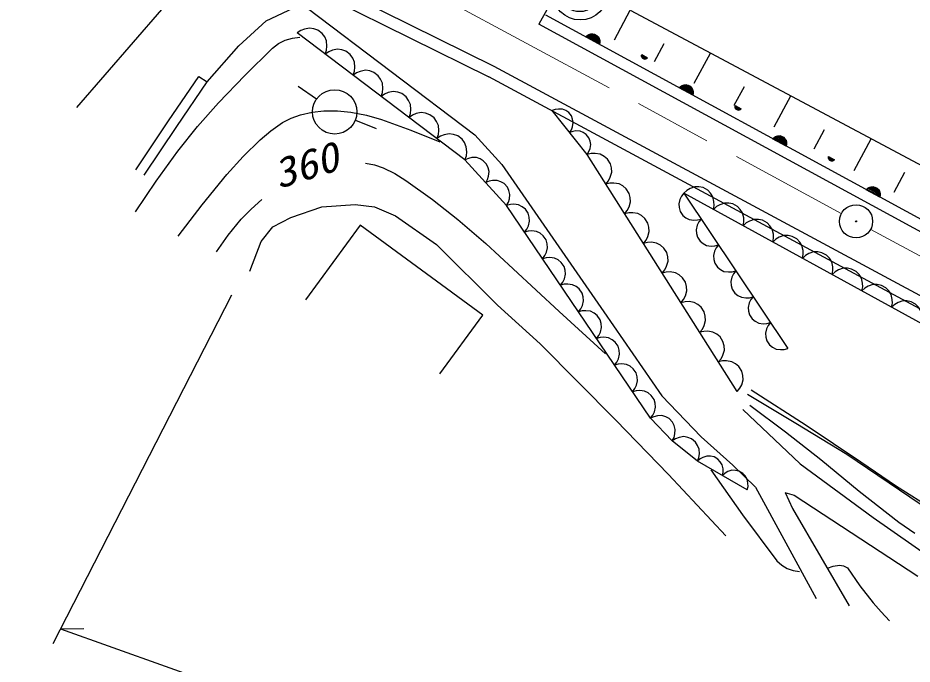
# Model space of a CAD drawing. Units: millimetres, scale not verified. Extents: x 40000 to 680000, y 20000 to 380000.
# Drawn here: x 313484 to 353640, y 242698 to 271719 of the extents above; entities that cross this region are included whole.
import ezdxf
from ezdxf.enums import TextEntityAlignment as Align

# ---------------------------------------------------------------- set-up
doc = ezdxf.new("R2010")
doc.units = ezdxf.units.MM
doc.header["$LTSCALE"] = 1000
doc.linetypes.add('CHAIN', pattern=[18.5, 12, -1.5, 3.5, -1.5])
doc.layers.add('M-BGD', color=7, linetype='Continuous', lineweight=25)
doc.layers.add('M-BMK', color=2, linetype='CHAIN', lineweight=13)
doc.styles.add('ＭＳ ゴシック', font='')
doc.styles.get('ＭＳ ゴシック').set_extended_font_data('MS Gothic')

# ---------------------------------------------------------------- blocks, each defined once
blk = doc.blocks.new('BUHIN1')
at = {"color": 7, "linetype": 'Continuous', "lineweight": 25}
for radius in [746, 22.5]:
    blk.add_circle((0, 0), radius, dxfattribs=at)
blk = doc.blocks.new('BUHIN4')
at = {"color": 7, "linetype": 'Continuous', "lineweight": 25}
blk.add_lwpolyline([(-834, -324), (-835, -426), (-796, -522), (-718, -630), (-576, -762), (-428, -841), (-263, -867), (-110, -822), (-7, -721), (52, -648), (101, -523), (84, -413), (-144, 340), (-122, 474), (-52, 622), (60, 723), (173, 780), (314, 802), (494, 711), (704, 514), (782, 415), (830, 293), (839, 156), (805, -9)], dxfattribs=at)
blk.add_circle((0, 0), 1244, dxfattribs=at)
blk = doc.blocks.new('BUHIN49')
at = {"color": 7, "linetype": 'Continuous', "lineweight": 25}
for p, q in [((-290, 41), (-208, -207)), ((-141, -270), (-274, 132)), ((-246, 188), (-87, -296)), ((-34, -315), (-215, 231)), ((-182, 272), (16, -327)), ((63, -329), (-146, 302))]:
    blk.add_line(p, q, dxfattribs=at)
blk.add_lwpolyline([(110, -332), (25, -331), (-53, -314), (-147, -274), (-211, -214), (-262, -144), (-296, -41), (-297, 46), (-281, 132), (-230, 221), (-178, 282), (-110, 332)], close=True, dxfattribs=at)
blk = doc.blocks.new('BUHIN52')
at = {"color": 7, "linetype": 'Continuous', "lineweight": 25}
for p, q in [((-27, 141), (63, -129)), ((78, -116), (-7, 140)), ((15, 135), (92, -99)), ((106, -80), (37, 127)), ((61, 116), (117, -57)), ((124, -17), (89, 89))]:
    blk.add_line(p, q, dxfattribs=at)
blk.add_lwpolyline([(-47, 142), (-11, 142), (23, 135), (63, 117), (91, 92), (112, 62), (127, 17), (127, -20), (121, -57), (98, -95), (76, -121), (47, -142)], close=True, dxfattribs=at)
blk = doc.blocks.new('BUHIN83')
at = {"color": 7, "linetype": 'Continuous', "lineweight": 25}
blk.add_circle((0, 0), 995, dxfattribs=at)
blk = doc.blocks.new('BUHIN257')
at = {"color": 7, "linetype": 'Continuous', "lineweight": 25}
blk.add_lwpolyline([(50, 627), (-98, 592), (-226, 526), (-374, 415), (-460, 283), (-519, 139), (-535, -55), (-500, -206), (-435, -350), (-307, -484), (-190, -566), (-50, -627)], dxfattribs=at)
blk = doc.blocks.new('BUHIN258')
at = {"color": 7, "linetype": 'Continuous', "lineweight": 25}
blk.add_lwpolyline([(147, 774), (-42, 750), (-210, 685), (-409, 567), (-535, 414), (-627, 244), (-673, 4), (-649, -189), (-589, -377), (-447, -560), (-313, -678), (-147, -774)], dxfattribs=at)
blk = doc.blocks.new('BUHIN259')
at = {"color": 7, "linetype": 'Continuous', "lineweight": 25}
blk.add_lwpolyline([(-113, -691), (54, -665), (203, -604), (377, -494), (484, -356), (563, -202), (598, 12), (572, 183), (514, 348), (384, 508), (263, 609), (113, 691)], dxfattribs=at)
blk = doc.blocks.new('BUHIN260')
at = {"color": 7, "linetype": 'Continuous', "lineweight": 25}
blk.add_lwpolyline([(-237, 723), (-385, 614), (-498, 481), (-611, 288), (-645, 101), (-644, -87), (-571, -311), (-461, -463), (-322, -594), (-117, -683), (51, -720), (237, -723)], dxfattribs=at)
blk = doc.blocks.new('BUHIN264')
at = {"color": 7, "linetype": 'Continuous', "lineweight": 25}
blk.add_lwpolyline([(-134, 776), (-302, 687), (-438, 567), (-582, 387), (-646, 200), (-672, 8), (-631, -233), (-541, -405), (-419, -560), (-222, -681), (-55, -744), (134, -776)], dxfattribs=at)
blk = doc.blocks.new('BUHIN265')
at = {"color": 7, "linetype": 'Continuous', "lineweight": 25}
blk.add_lwpolyline([(10, 694), (-151, 644), (-287, 562), (-442, 429), (-527, 278), (-581, 116), (-584, -99), (-534, -263), (-453, -417), (-303, -554), (-168, -636), (-10, -694)], dxfattribs=at)
blk = doc.blocks.new('BUHIN266')
at = {"color": 7, "linetype": 'Continuous', "lineweight": 25}
blk.add_lwpolyline([(113, 712), (-59, 685), (-211, 621), (-390, 507), (-501, 364), (-581, 205), (-616, -15), (-589, -191), (-528, -361), (-394, -525), (-268, -629), (-113, -712)], dxfattribs=at)
blk = doc.blocks.new('BUHIN269')
at = {"color": 7, "linetype": 'Continuous', "lineweight": 25}
blk.add_lwpolyline([(-188, 617), (-316, 527), (-414, 416), (-513, 255), (-545, 96), (-547, -63), (-489, -254), (-398, -385), (-283, -498), (-111, -577), (31, -611), (188, -617)], dxfattribs=at)

msp = doc.modelspace()

# ---------------------------------------------------------------- linework, layer by layer
at = {"layer": 'M-BGD'}
for p, q in [((334866, 269532), (327825, 273022)), ((324626, 271587), (326126, 272287)), ((327594, 272556), (334627, 269070)), ((319940, 272091), (316123, 267697)), ((326487, 272149), (334003, 266466)), ((337235, 272079), (336884, 271444)), ((340269, 270738), (340980, 272060)), ((340980, 272060), (369738, 256718)), ((323405, 270458), (324626, 271587)), ((358173, 260405), (337193, 271846)), ((357941, 259962), (336884, 271444)), ((333559, 265345), (326025, 271042)), ((321981, 268840), (323405, 270458)), ((342064, 269759), (342502, 270573)), ((343859, 268780), (344588, 270136)), ((363985, 253864), (334866, 269532)), ((320250, 267099), (321609, 269093)), ((321609, 269093), (321981, 268840)), ((363758, 253396), (334627, 269070)), ((320621, 266845), (321981, 268840)), ((326888, 268065), (326066, 268635)), ((345654, 267801), (346107, 268643)), ((347449, 266823), (348195, 268211)), ((339043, 265585), (337474, 267554)), ((318778, 264899), (320250, 267099)), ((328639, 267126), (329568, 266757)), ((319152, 264649), (320621, 266845)), ((349244, 265844), (349712, 266714)), ((334003, 266466), (335217, 265137)), ((351039, 264865), (351803, 266286)), ((345786, 254937), (339043, 265585)), ((335428, 263293), (333559, 265345)), ((335217, 265137), (339789, 258523)), ((352833, 263886), (353317, 264785)), ((343382, 263849), (348055, 256873)), ((364725, 252133), (343382, 263849)), ((325743, 262756), (327136, 263229)), ((327136, 263229), (328634, 263335)), ((328634, 263335), (329502, 263229)), ((329502, 263229), (330448, 262835)), ((341890, 253738), (335428, 263293)), ((324928, 262336), (325743, 262756)), ((330448, 262835), (332288, 261547)), ((324402, 261678), (324928, 262336)), ((328857, 262410), (326394, 259052)), ((334367, 258370), (328857, 262410)), ((323903, 260338), (324402, 261678)), ((332288, 261547), (335022, 258813)), ((323077, 259273), (315056, 243616)), ((335022, 258813), (336941, 257078)), ((332429, 255728), (334367, 258370)), ((339789, 258523), (342403, 254752)), ((336941, 257078), (340332, 253661)), ((342403, 254752), (344160, 252909)), ((346254, 254817), (348412, 253522)), ((346031, 254129), (348612, 251688)), ((340332, 253661), (342698, 251216)), ((342870, 252727), (341890, 253738)), ((348412, 253522), (350713, 252132)), ((344003, 251808), (342870, 252727)), ((344160, 252909), (345589, 251637)), ((346239, 250522), (344003, 251808)), ((350713, 252132), (353997, 249903)), ((345589, 251637), (346603, 250652)), ((348612, 251688), (351890, 249281)), ((342698, 251216), (345274, 248456)), ((346603, 250652), (349331, 245652)), ((347931, 250409), (348346, 250280)), ((347944, 250404), (348270, 249687)), ((348346, 250280), (353903, 246652)), ((348270, 249687), (350813, 245319)), ((351890, 249281), (355134, 247014)), ((315401, 244289), (346364, 233252)), ((315407, 244281), (316448, 244292))]:
    msp.add_line(p, q, dxfattribs=at)
for points in [[(318772, 263011), (319692, 264387), (320663, 265729), (321556, 266834), (322499, 267902), (323668, 269139), (324913, 270366), (325184, 270568), (325490, 270720), (325814, 270805), (326152, 270859)], [(320676, 261909), (321752, 263321), (322872, 264692), (323597, 265491), (324364, 266248), (324844, 266654), (325362, 267014), (325751, 267219), (326173, 267372), (326691, 267488), (327221, 267544), (327832, 267545), (328439, 267486), (329135, 267349), (329815, 267154), (331127, 266677), (332430, 266150)], [(329087, 265188), (329499, 265115), (329894, 264984), (330408, 264731), (330909, 264417), (332103, 263557), (333239, 262665), (334496, 261585), (335722, 260453), (337784, 258526), (339877, 256629)], [(322395, 261219), (322933, 261967), (323515, 262675), (323965, 263125), (324445, 263561)], [(346406, 255009), (348889, 253424), (351338, 251789), (352943, 250691), (354593, 249636)], [(346346, 254324), (347961, 253134), (349547, 251890), (351269, 250458), (353038, 249066), (353759, 248583)], [(342870, 252727), (342950, 252878), (342989, 253034), (343005, 253240), (342958, 253410), (342880, 253566), (342729, 253722), (342575, 253804), (342407, 253857), (342200, 253848), (342045, 253810), (341890, 253738)], [(344003, 251808), (344066, 251973), (344088, 252139), (344079, 252353), (344009, 252522), (343910, 252672), (343735, 252815), (343567, 252880), (343387, 252913), (343176, 252878), (343021, 252821), (342870, 252727)], [(344597, 251419), (346028, 249406), (347570, 247342), (347788, 247140), (348035, 246992), (348298, 246910), (348588, 246857)], [(349847, 247000), (350101, 247099), (350376, 247142), (350564, 247110), (350735, 247018), (351285, 246214), (351883, 245447), (352247, 245046), (352626, 244648)]]:
    msp.add_lwpolyline(points, dxfattribs=at)
at = {"layer": 'M-BMK'}
for p, q in [((264394, 309512), (350460, 262937)), ((351780, 262223), (362817, 256250))]:
    msp.add_line(p, q, dxfattribs=at)

# ---------------------------------------------------------------- block references
at = {"layer": 'M-BGD', "rotation": 223.10688}
for name, p in [('BUHIN4', (338736, 272869)), ('BUHIN264', (326653, 270567)), ('BUHIN49', (339291, 270701)), ('BUHIN264', (327909, 269618)), ('BUHIN52', (341629, 269996)), ('BUHIN264', (329164, 268669)), ('BUHIN83', (327709, 267496)), ('BUHIN264', (330420, 267719)), ('BUHIN49', (343487, 268413)), ('BUHIN257', (337866, 267062)), ('BUHIN52', (345825, 267708)), ('BUHIN264', (331676, 266770)), ('BUHIN264', (332932, 265820)), ('BUHIN257', (338651, 266077)), ('BUHIN49', (347683, 266125)), ('BUHIN258', (339464, 264919)), ('BUHIN265', (334026, 264832)), ('BUHIN52', (350021, 265420)), ('BUHIN265', (334961, 263806)), ('BUHIN258', (340307, 263588)), ('BUHIN260', (344049, 263483)), ('BUHIN49', (351879, 263837)), ('BUHIN259', (343772, 263268)), ('BUHIN266', (335832, 262696)), ('BUHIN260', (345383, 262751)), ('BUHIN1', (351121, 262582)), ('BUHIN258', (341150, 262257)), ('BUHIN259', (344550, 262105)), ('BUHIN260', (346717, 262018)), ('BUHIN266', (336639, 261502)), ('BUHIN260', (348051, 261286)), ('BUHIN258', (341993, 260926)), ('BUHIN259', (345329, 260942)), ('BUHIN260', (349385, 260554)), ('BUHIN266', (337447, 260307)), ('BUHIN258', (342836, 259595)), ('BUHIN260', (350719, 259822)), ('BUHIN259', (346108, 259779)), ('BUHIN266', (338255, 259113)), ('BUHIN260', (352053, 259089)), ('BUHIN258', (343678, 258264)), ('BUHIN259', (346887, 258617)), ('BUHIN260', (353387, 258357)), ('BUHIN266', (339063, 257918)), ('BUHIN258', (344521, 256933)), ('BUHIN259', (347666, 257454)), ('BUHIN266', (339870, 256724)), ('BUHIN258', (345364, 255602)), ('BUHIN266', (340678, 255530)), ('BUHIN266', (341486, 254335)), ('BUHIN269', (344562, 251487)), ('BUHIN269', (345680, 250844))]:
    msp.add_blockref(name, p, dxfattribs=at)

# ---------------------------------------------------------------- texts
at = {"layer": 'M-BGD', "style": 'ＭＳ ゴシック', "oblique": 15, "width": 1.1}
msp.add_text('360', height=1320, rotation=17.4, dxfattribs=at).set_placement((325308, 263654), align=Align.BOTTOM_LEFT)

doc.saveas('drawing.dxf')
